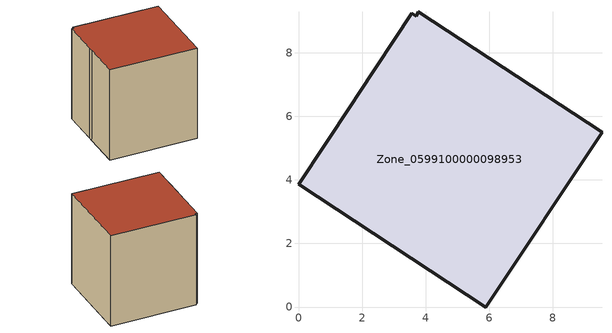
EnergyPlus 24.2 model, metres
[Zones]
Zone_0599100000098953
 floor ground (C_G): 1.87,6.69 3.56,9.24 3.7,9.14 3.77,9.28 9.54,5.5 5.88,0 0,3.86 1.67,6.38 z0
 wall outside (C_F): 1.67,6.38 0,3.86 5.88,0 9.54,5.5 3.77,9.28 3.7,9.14 3.56,9.24 1.87,6.69 1.67,6.38 z0:7.62
 roof outside (C_R): 1.87,6.69 1.67,6.38 0,3.86 5.88,0 9.54,5.5 3.77,9.28 3.7,9.14 3.56,9.24 z7.62
[BUILDING]
Pand.0599100000098953: North Axis=0; Terrain=City; Loads Convergence Tolerance Value=0.04; Temperature Convergence Tolerance Value=0.4; Solar Distribution=FullExterior; Maximum Number of Warmup Days=25; Minimum Number of Warmup Days=1
[Site:Location]
Rotterdam.The.Hague.AP_ZH_NLD Design_Conditions: Latitude=51.96; Longitude=4.45; Time Zone=1; Elevation=-4.5
[SITE:GROUNDTEMPERATURE:BUILDINGSURFACE]
18, 18, 18, 18, 18, 18, 18, 18, 18, 18, 18, 18
[MATERIAL] Thermal Absorptance=0.9; Solar Absorptance=0.7; Visible Absorptance=0.7
Name | Roughness | Thickness | Conductivity | Density | Specific Heat
G.TC.1946 | MediumSmooth | 0.15 | 1 | 540 | 1210
F.TC.1946 | Rough | 0.3 | 0.857143 | 1920 | 840
R.TC.1946 | MediumRough | 0.2 | 0.909091 | 1500 | 1000
[CONSTRUCTION]
C_G: G.TC.1946
C_F: F.TC.1946
C_R: R.TC.1946
[ZONE]
Zone_0599100000098953: Type=1; Multiplier=1; Ceiling Height=Autocalculate; Volume=Autocalculate; Floor Area=autocalculate; Part of Total Floor Area=Yes
[ZONEINFILTRATION:DESIGNFLOWRATE]
Infil_Zone_0599100000098953: Zone or ZoneList or Space or SpaceList=Zone_0599100000098953; Schedule=AlwaysOn; Design Flow Rate Calculation Method=Flow/Area; Flow Rate per Floor Area=0.003; Constant Term Coefficient=1; Temperature Term Coefficient=0; Velocity Term Coefficient=0; Velocity Squared Term Coefficient=0
[HVACTEMPLATE:ZONE:IDEALLOADSAIRSYSTEM]
Zone_0599100000098953: Maximum Heating Supply Air Temperature=50; Minimum Cooling Supply Air Temperature=13; Maximum Heating Supply Air Humidity Ratio=0.0156; Minimum Cooling Supply Air Humidity Ratio=0.0077; Heating Limit=NoLimit; Cooling Limit=NoLimit; Dehumidification Control Type=ConstantSensibleHeatRatio; Cooling Sensible Heat Ratio=0.7; Dehumidification Setpoint=60; Humidification Control Type=None; Humidification Setpoint=30; Outdoor Air Method=None; Outdoor Air Flow Rate per Person=0.00944; Outdoor Air Flow Rate per Zone Floor Area=0; Outdoor Air Flow Rate per Zone=0; Demand Controlled Ventilation Type=None; Outdoor Air Economizer Type=NoEconomizer; Heat Recovery Type=None; Sensible Heat Recovery Effectiveness=0.7; Latent Heat Recovery Effectiveness=0.65
[ZONECONTROL:THERMOSTAT]
ThermostatControl_Zone_0599100000098953: Zone or ZoneList=Zone_0599100000098953; Control Type Schedule=DualSetpointControlType; Control 1=Thermostat_Zone_0599100000098953; Temperature Difference Between Cutout And Setpoint=0
[THERMOSTATSETPOINT:DUALSETPOINT]
Thermostat_Zone_0599100000098953: Heating Setpoint Temperature Schedule=HeatingSetpoint_Zone_0599100000098953; Cooling Setpoint Temperature Schedule=CoolingSetpoint_Zone_0599100000098953
[SCHEDULE:COMPACT]
HeatingSetpoint_Zone_0599100000098953: Through: 12/31, For: AllDays, Until: 24:00, 21
CoolingSetpoint_Zone_0599100000098953: Through: 12/31, For: AllDays, Until: 24:00, 24
DualSetpointControlType: Through: 12/31, For: AllDays, Until: 24:00, 4
AlwaysOn: Through: 12/31, For: AllDays, Until: 24:00, 1
